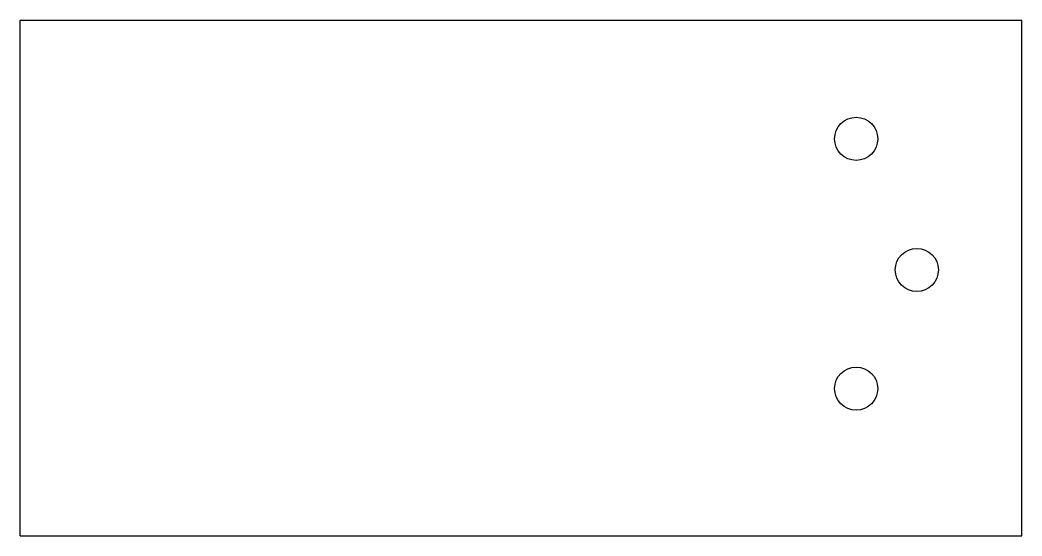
# Model space of a CAD drawing. Header units: inches. Extents: x 8.5 to 101.4, y 16.1 to 64.
import ezdxf

# ---------------------------------------------------------------- set-up
doc = ezdxf.new("R2010")
doc.units = ezdxf.units.IN
doc.header["$MEASUREMENT"] = 0
doc.layers.add('Arm', color=211, linetype='Continuous')

msp = doc.modelspace()

# ---------------------------------------------------------------- linework, layer by layer
at = {"layer": 'Arm'}
for p, q in [((8.548, 16.079), (8.548, 63.954)), ((8.548, 63.954), (101.448, 63.954)), ((101.448, 60.779), (101.448, 63.954)), ((101.448, 16.079), (101.448, 63.954)), ((8.548, 16.079), (101.448, 16.079))]:
    msp.add_line(p, q, dxfattribs=at)
for centre in [(86.072, 52.929), (91.698, 40.766), (86.072, 29.754)]:
    msp.add_circle(centre, 2, dxfattribs=at)

doc.saveas('drawing.dxf')
